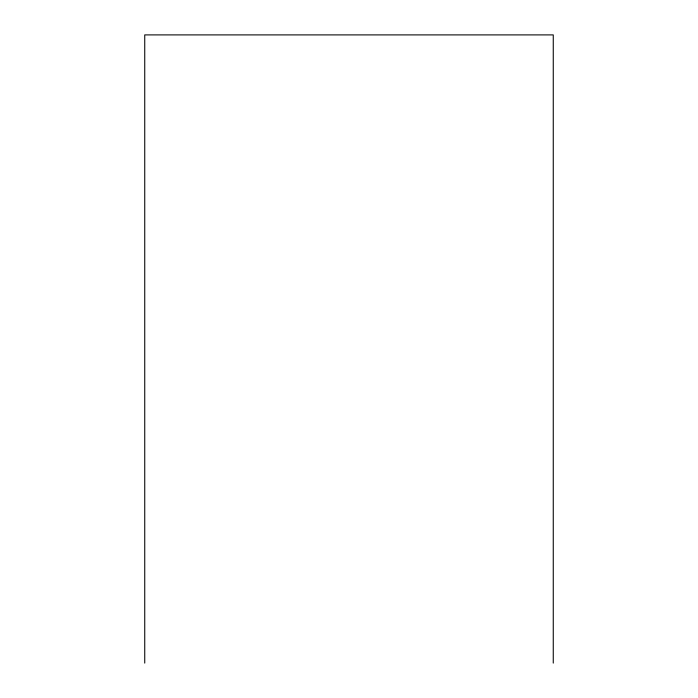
<?xml version="1.0" encoding="UTF-8"?>
<svg xmlns="http://www.w3.org/2000/svg" width="698" height="698" viewBox="0 0 698 698"><rect width="100%" height="100%" fill="white"/><g stroke="black" fill="none" stroke-linecap="round" stroke-linejoin="round"><path stroke-width="1.05" d="M553.261 663.1L553.261 34.9L144.739 34.9L144.739 663.1"/></g></svg>
